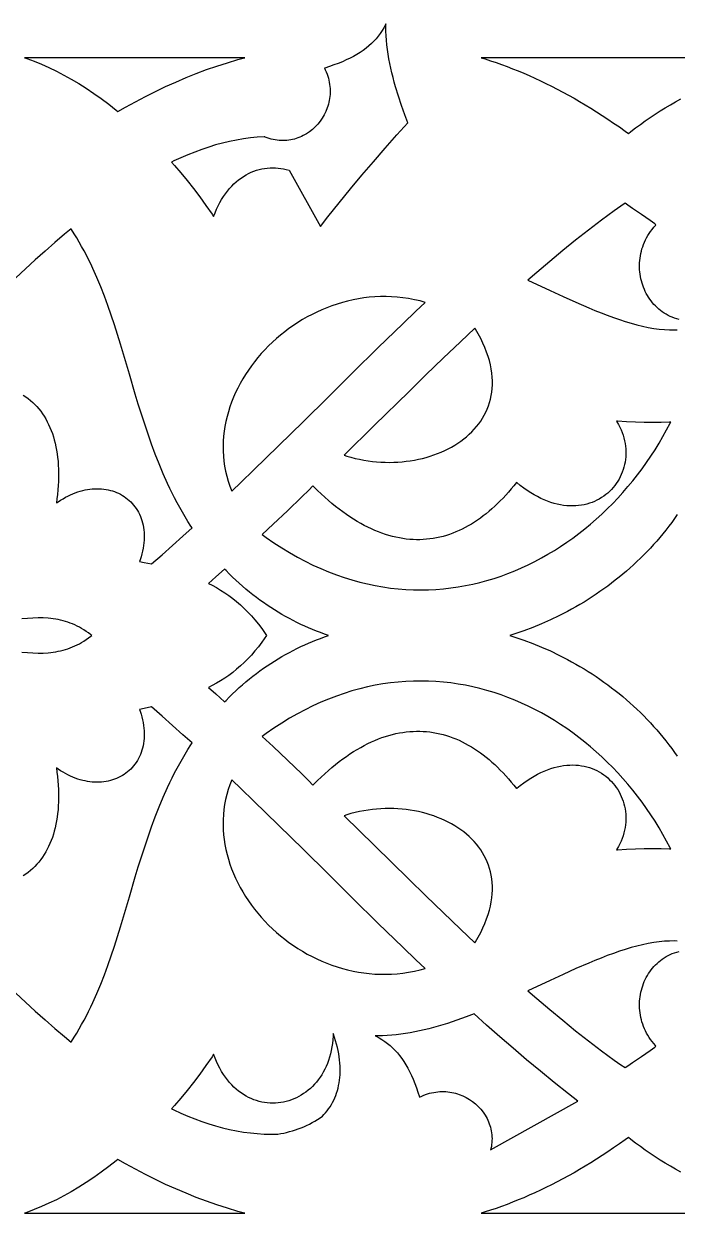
# Model space of a CAD drawing. Extents: x -340 to 340, y -265 to 265.
# Drawn here: x 220.7 to 254.4, y -214.8 to -153.5 of the extents above; entities that cross this region are included whole.
import ezdxf

# ---------------------------------------------------------------- set-up
doc = ezdxf.new("R2010")
doc.units = 0
doc.layers.add('LAYER_1', color=18, linetype='CONTINUOUS')

msp = doc.modelspace()

# ---------------------------------------------------------------- linework, layer by layer
at = {"layer": 'LAYER_1'}
for points in [[(239.349, -153.452), (239.327, -153.498), (239.245, -153.652), (239.157, -153.801), (239.061, -153.946), (238.959, -154.085), (238.849, -154.22), (238.732, -154.35), (238.607, -154.475), (238.474, -154.595), (238.333, -154.711), (238.185, -154.822), (238.027, -154.929), (237.861, -155.032), (237.687, -155.132), (237.503, -155.227), (237.31, -155.319), (237.108, -155.408), (236.895, -155.494), (236.673, -155.577), (236.44, -155.657), (236.197, -155.734), (236.184, -155.738), (236.228, -155.829), (236.275, -155.936), (236.316, -156.042), (236.353, -156.149), (236.385, -156.256), (236.411, -156.363), (236.434, -156.469), (236.451, -156.575), (236.464, -156.681), (236.473, -156.787), (236.477, -156.891), (236.476, -156.995), (236.472, -157.098), (236.463, -157.2), (236.451, -157.302), (236.434, -157.402), (236.413, -157.5), (236.389, -157.598), (236.361, -157.694), (236.329, -157.79), (236.256, -157.972), (236.17, -158.149), (236.07, -158.317), (235.959, -158.478), (235.837, -158.629), (235.704, -158.77), (235.562, -158.901), (235.41, -159.02), (235.25, -159.127), (235.083, -159.221), (234.995, -159.264), (234.906, -159.302), (234.816, -159.338), (234.724, -159.369), (234.631, -159.397), (234.537, -159.42), (234.441, -159.44), (234.344, -159.456), (234.246, -159.468), (234.148, -159.475), (234.048, -159.478), (233.947, -159.476), (233.846, -159.47), (233.745, -159.459), (233.643, -159.444), (233.541, -159.423), (233.438, -159.398), (233.336, -159.368), (233.234, -159.333), (233.132, -159.292), (233.117, -159.286), (233.077, -159.286), (232.719, -159.307), (232.362, -159.341), (232.004, -159.388), (231.646, -159.448), (231.287, -159.521), (230.929, -159.606), (230.571, -159.703), (230.213, -159.812), (229.854, -159.933), (229.496, -160.065), (229.137, -160.208), (228.779, -160.362), (228.42, -160.526), (228.297, -160.586), (228.451, -160.759), (228.78, -161.143), (229.106, -161.54), (229.43, -161.951), (229.75, -162.377), (230.069, -162.819), (230.385, -163.276), (230.467, -163.399), (230.539, -163.206), (230.616, -163.022), (230.698, -162.845), (230.785, -162.676), (230.877, -162.515), (230.973, -162.361), (231.074, -162.215), (231.178, -162.077), (231.287, -161.946), (231.399, -161.823), (231.515, -161.708), (231.634, -161.6), (231.757, -161.5), (231.881, -161.407), (232.009, -161.322), (232.139, -161.244), (232.271, -161.174), (232.405, -161.112), (232.541, -161.057), (232.678, -161.009), (232.816, -160.969), (232.955, -160.936), (233.095, -160.91), (233.235, -160.892), (233.375, -160.881), (233.515, -160.877), (233.655, -160.88), (233.795, -160.891), (233.934, -160.908), (234.071, -160.932), (234.208, -160.963), (234.357, -161.005), (235.975, -163.911), (236.36, -163.414), (236.939, -162.688), (237.523, -161.971), (238.112, -161.263), (238.706, -160.564), (239.305, -159.872), (239.908, -159.188), (240.478, -158.554), (240.325, -158.152), (240.153, -157.671), (239.994, -157.189), (239.848, -156.708), (239.781, -156.467), (239.718, -156.226), (239.659, -155.985), (239.605, -155.744), (239.555, -155.504), (239.511, -155.263), (239.471, -155.023), (239.436, -154.783), (239.407, -154.543), (239.383, -154.304), (239.366, -154.065), (239.354, -153.827), (239.349, -153.589)], [(230.641, -155.631), (231.178, -155.458), (231.717, -155.298), (231.988, -155.223), (232.07, -155.202), (220.712, -155.202), (220.834, -155.243), (221.213, -155.386), (221.593, -155.542), (221.976, -155.713), (222.359, -155.897), (222.744, -156.096), (223.129, -156.309), (223.516, -156.538), (223.902, -156.781), (224.289, -157.04), (224.676, -157.314), (225.062, -157.604), (225.446, -157.908), (225.526, -157.972), (225.919, -157.75), (226.433, -157.469), (226.95, -157.199), (227.47, -156.939), (227.992, -156.691), (228.517, -156.455), (229.044, -156.23), (229.574, -156.017), (230.106, -155.818)], [(240.903, -168.27), (241.377, -167.82), (241.114, -167.749), (240.819, -167.682), (240.525, -167.628), (240.232, -167.585), (239.94, -167.553), (239.648, -167.533), (239.358, -167.524), (239.07, -167.526), (238.783, -167.538), (238.497, -167.561), (238.214, -167.595), (237.933, -167.638), (237.655, -167.691), (237.379, -167.753), (237.106, -167.825), (236.837, -167.906), (236.57, -167.996), (236.307, -168.095), (236.048, -168.202), (235.792, -168.318), (235.541, -168.441), (235.294, -168.572), (235.052, -168.711), (234.814, -168.857), (234.582, -169.01), (234.354, -169.17), (234.132, -169.337), (233.916, -169.51), (233.706, -169.689), (233.501, -169.875), (233.303, -170.066), (233.112, -170.262), (232.927, -170.464), (232.749, -170.671), (232.578, -170.883), (232.414, -171.099), (232.258, -171.319), (232.11, -171.544), (231.97, -171.772), (231.838, -172.004), (231.714, -172.24), (231.599, -172.478), (231.493, -172.719), (231.396, -172.964), (231.308, -173.21), (231.229, -173.459), (231.16, -173.709), (231.1, -173.962), (231.051, -174.216), (231.012, -174.471), (230.983, -174.727), (230.964, -174.985), (230.957, -175.243), (230.96, -175.501), (230.974, -175.759), (231, -176.018), (231.037, -176.276), (231.086, -176.535), (231.147, -176.792), (231.22, -177.049), (231.306, -177.305), (231.402, -177.555), (231.885, -177.096), (232.532, -176.474), (233.818, -175.224), (235.095, -173.967), (236.371, -172.705), (237.651, -171.439), (238.94, -170.171), (240.244, -168.904)], [(244.788, -172.631), (244.817, -172.447), (244.837, -172.26), (244.847, -172.068), (244.847, -171.871), (244.837, -171.671), (244.816, -171.466), (244.785, -171.257), (244.742, -171.044), (244.689, -170.827), (244.623, -170.606), (244.546, -170.381), (244.456, -170.151), (244.354, -169.918), (244.239, -169.681), (244.111, -169.44), (243.97, -169.196), (243.942, -169.151), (243.201, -169.848), (242.299, -170.707), (241.409, -171.566), (240.527, -172.427), (238.762, -174.161), (237.197, -175.704), (237.331, -175.748), (237.549, -175.811), (237.768, -175.868), (237.988, -175.917), (238.209, -175.96), (238.43, -175.995), (238.652, -176.024), (238.873, -176.047), (239.094, -176.062), (239.314, -176.071), (239.534, -176.074), (239.753, -176.07), (239.97, -176.06), (240.186, -176.043), (240.399, -176.02), (240.611, -175.991), (240.821, -175.956), (241.028, -175.915), (241.232, -175.868), (241.433, -175.815), (241.63, -175.756), (241.824, -175.692), (242.014, -175.621), (242.2, -175.546), (242.382, -175.464), (242.559, -175.378), (242.732, -175.286), (242.899, -175.189), (243.061, -175.086), (243.217, -174.979), (243.368, -174.866), (243.513, -174.749), (243.651, -174.627), (243.783, -174.5), (243.908, -174.368), (244.027, -174.232), (244.138, -174.092), (244.242, -173.946), (244.339, -173.797), (244.427, -173.643), (244.508, -173.485), (244.581, -173.323), (244.646, -173.156), (244.702, -172.985), (244.749, -172.81)], [(236.395, -181.722), (236.798, -181.876), (237.199, -182.015), (237.6, -182.14), (238.001, -182.251), (238.4, -182.347), (238.799, -182.431), (239.196, -182.5), (239.592, -182.557), (239.987, -182.6), (240.38, -182.63), (240.771, -182.648), (241.161, -182.653), (241.549, -182.646), (241.934, -182.626), (242.318, -182.595), (242.699, -182.552), (243.077, -182.497), (243.453, -182.431), (243.826, -182.354), (244.197, -182.265), (244.564, -182.166), (244.928, -182.056), (245.289, -181.936), (245.646, -181.805), (246, -181.665), (246.349, -181.514), (246.695, -181.354), (247.037, -181.184), (247.375, -181.005), (247.708, -180.816), (248.037, -180.619), (248.361, -180.413), (248.681, -180.198), (248.995, -179.975), (249.304, -179.744), (249.608, -179.505), (249.907, -179.258), (250.2, -179.003), (250.487, -178.741), (250.769, -178.471), (251.045, -178.195), (251.314, -177.912), (251.577, -177.622), (251.834, -177.325), (252.084, -177.022), (252.327, -176.714), (252.563, -176.399), (252.793, -176.078), (253.015, -175.752), (253.23, -175.421), (253.437, -175.085), (253.637, -174.744), (253.828, -174.398), (254.012, -174.047), (254.039, -173.994), (253.969, -173.997), (253.547, -174.009), (253.115, -174.013), (252.673, -174.009), (252.221, -173.998), (251.759, -173.977), (251.288, -173.947), (251.24, -173.943), (251.265, -173.982), (251.344, -174.118), (251.415, -174.256), (251.479, -174.395), (251.535, -174.534), (251.583, -174.674), (251.625, -174.815), (251.659, -174.955), (251.686, -175.096), (251.706, -175.236), (251.719, -175.376), (251.725, -175.515), (251.724, -175.653), (251.717, -175.79), (251.703, -175.926), (251.683, -176.06), (251.657, -176.192), (251.624, -176.322), (251.586, -176.45), (251.541, -176.576), (251.491, -176.699), (251.434, -176.819), (251.373, -176.936), (251.305, -177.05), (251.233, -177.161), (251.155, -177.267), (251.072, -177.37), (250.984, -177.469), (250.891, -177.564), (250.793, -177.654), (250.69, -177.739), (250.583, -177.819), (250.471, -177.894), (250.355, -177.964), (250.235, -178.029), (250.111, -178.087), (249.982, -178.14), (249.85, -178.186), (249.715, -178.226), (249.575, -178.259), (249.433, -178.285), (249.287, -178.305), (249.139, -178.317), (248.987, -178.322), (248.833, -178.319), (248.676, -178.309), (248.516, -178.291), (248.355, -178.264), (248.191, -178.23), (248.025, -178.187), (247.857, -178.136), (247.688, -178.075), (247.517, -178.007), (247.344, -177.929), (247.17, -177.842), (246.994, -177.745), (246.818, -177.639), (246.64, -177.524), (246.461, -177.398), (246.281, -177.263), (246.101, -177.118), (246.083, -177.102), (246.079, -177.106), (245.945, -177.277), (245.809, -177.442), (245.672, -177.604), (245.534, -177.76), (245.393, -177.912), (245.252, -178.059), (245.109, -178.201), (244.964, -178.338), (244.818, -178.471), (244.671, -178.599), (244.522, -178.721), (244.372, -178.839), (244.221, -178.951), (244.068, -179.059), (243.914, -179.161), (243.759, -179.258), (243.602, -179.35), (243.444, -179.437), (243.284, -179.518), (243.124, -179.594), (242.962, -179.664), (242.799, -179.729), (242.634, -179.788), (242.469, -179.841), (242.302, -179.889), (242.134, -179.932), (241.966, -179.968), (241.796, -179.999), (241.625, -180.023), (241.453, -180.042), (241.28, -180.055), (241.107, -180.062), (240.932, -180.062), (240.757, -180.057), (240.581, -180.046), (240.404, -180.028), (240.227, -180.004), (240.049, -179.974), (239.87, -179.938), (239.69, -179.896), (239.511, -179.847), (239.33, -179.792), (239.149, -179.731), (238.968, -179.663), (238.786, -179.589), (238.603, -179.509), (238.42, -179.422), (238.237, -179.329), (238.054, -179.229), (237.87, -179.123), (237.685, -179.01), (237.5, -178.891), (237.315, -178.765), (237.13, -178.633), (236.944, -178.494), (236.758, -178.348), (236.572, -178.195), (236.385, -178.036), (236.198, -177.87), (236.011, -177.698), (235.823, -177.518), (235.635, -177.332), (235.59, -177.285), (235.376, -177.5), (235.012, -177.858), (234.274, -178.568), (233.532, -179.267), (232.971, -179.794), (233.178, -179.946), (233.579, -180.223), (233.98, -180.484), (234.383, -180.729), (234.785, -180.958), (235.188, -181.172), (235.59, -181.37), (235.993, -181.554)], [(230.574, -181.986), (230.199, -182.313), (230.396, -182.415), (230.613, -182.536), (230.827, -182.665), (231.039, -182.801), (231.247, -182.945), (231.451, -183.097), (231.652, -183.258), (231.849, -183.427), (232.043, -183.606), (232.232, -183.795), (232.417, -183.993), (232.598, -184.201), (232.775, -184.42), (232.947, -184.65), (233.192, -185.002), (232.947, -185.354), (232.775, -185.584), (232.598, -185.803), (232.417, -186.011), (232.232, -186.209), (232.043, -186.398), (231.849, -186.576), (231.652, -186.746), (231.451, -186.907), (231.247, -187.059), (231.039, -187.203), (230.827, -187.339), (230.613, -187.467), (230.396, -187.589), (230.199, -187.691), (230.574, -188.018), (231.034, -188.428), (231.11, -188.348), (231.277, -188.179), (231.445, -188.014), (231.615, -187.852), (231.787, -187.694), (231.96, -187.54), (232.136, -187.39), (232.314, -187.243), (232.493, -187.1), (232.674, -186.961), (232.856, -186.826), (233.041, -186.694), (233.226, -186.566), (233.414, -186.442), (233.603, -186.321), (233.793, -186.204), (233.985, -186.09), (234.178, -185.98), (234.372, -185.874), (234.568, -185.771), (234.765, -185.672), (234.964, -185.576), (235.163, -185.484), (235.364, -185.395), (235.566, -185.31), (235.769, -185.228), (235.972, -185.15), (236.178, -185.075), (236.393, -185.002), (236.178, -184.929), (235.972, -184.854), (235.769, -184.776), (235.566, -184.694), (235.364, -184.609), (235.163, -184.52), (234.964, -184.428), (234.765, -184.332), (234.568, -184.233), (234.372, -184.13), (234.178, -184.024), (233.985, -183.914), (233.793, -183.8), (233.603, -183.683), (233.414, -183.563), (233.226, -183.438), (233.041, -183.31), (232.856, -183.178), (232.674, -183.043), (232.493, -182.904), (232.314, -182.761), (232.136, -182.614), (231.96, -182.464), (231.787, -182.31), (231.615, -182.152), (231.445, -181.99), (231.277, -181.825), (231.11, -181.656), (231.035, -181.576)], [(248.037, -189.385), (247.708, -189.188), (247.375, -188.999), (247.037, -188.82), (246.695, -188.65), (246.349, -188.49), (246, -188.339), (245.646, -188.199), (245.289, -188.068), (244.928, -187.948), (244.564, -187.838), (244.197, -187.739), (243.826, -187.65), (243.453, -187.573), (243.077, -187.507), (242.699, -187.452), (242.318, -187.409), (241.934, -187.378), (241.549, -187.358), (241.161, -187.351), (240.771, -187.356), (240.38, -187.374), (239.987, -187.404), (239.592, -187.447), (239.196, -187.503), (238.799, -187.573), (238.4, -187.656), (238.001, -187.753), (237.6, -187.864), (237.199, -187.989), (236.798, -188.128), (236.395, -188.282), (235.993, -188.45), (235.59, -188.633), (235.188, -188.832), (234.785, -189.045), (234.383, -189.275), (233.98, -189.52), (233.579, -189.781), (233.178, -190.058), (232.97, -190.21), (233.532, -190.736), (234.274, -191.436), (235.012, -192.146), (235.376, -192.504), (235.59, -192.719), (235.635, -192.673), (235.823, -192.486), (236.011, -192.307), (236.198, -192.134), (236.385, -191.968), (236.572, -191.809), (236.758, -191.656), (236.944, -191.51), (237.13, -191.371), (237.315, -191.239), (237.5, -191.113), (237.685, -190.994), (237.87, -190.881), (238.054, -190.775), (238.237, -190.675), (238.42, -190.582), (238.603, -190.495), (238.786, -190.415), (238.968, -190.341), (239.149, -190.273), (239.33, -190.212), (239.511, -190.157), (239.69, -190.108), (239.87, -190.066), (240.049, -190.03), (240.227, -190), (240.404, -189.976), (240.581, -189.958), (240.757, -189.947), (240.932, -189.942), (241.107, -189.942), (241.28, -189.949), (241.453, -189.962), (241.625, -189.981), (241.796, -190.006), (241.966, -190.036), (242.134, -190.072), (242.302, -190.115), (242.469, -190.163), (242.634, -190.216), (242.799, -190.275), (242.962, -190.34), (243.124, -190.41), (243.284, -190.486), (243.444, -190.567), (243.602, -190.654), (243.759, -190.746), (243.914, -190.843), (244.068, -190.945), (244.221, -191.052), (244.372, -191.165), (244.522, -191.283), (244.671, -191.405), (244.818, -191.533), (244.964, -191.665), (245.109, -191.803), (245.252, -191.945), (245.393, -192.092), (245.534, -192.243), (245.672, -192.4), (245.809, -192.561), (245.945, -192.727), (246.079, -192.897), (246.083, -192.901), (246.101, -192.886), (246.281, -192.74), (246.461, -192.605), (246.64, -192.48), (246.818, -192.364), (246.994, -192.258), (247.17, -192.162), (247.344, -192.075), (247.517, -191.997), (247.688, -191.928), (247.857, -191.868), (248.025, -191.817), (248.191, -191.774), (248.355, -191.739), (248.516, -191.713), (248.676, -191.695), (248.833, -191.684), (248.987, -191.682), (249.138, -191.687), (249.287, -191.699), (249.433, -191.718), (249.575, -191.745), (249.715, -191.778), (249.85, -191.818), (249.982, -191.864), (250.11, -191.917), (250.235, -191.975), (250.355, -192.04), (250.471, -192.11), (250.583, -192.185), (250.69, -192.265), (250.793, -192.35), (250.89, -192.44), (250.984, -192.535), (251.072, -192.634), (251.155, -192.737), (251.233, -192.843), (251.305, -192.954), (251.373, -193.068), (251.434, -193.185), (251.49, -193.305), (251.541, -193.428), (251.585, -193.554), (251.624, -193.682), (251.657, -193.812), (251.683, -193.944), (251.703, -194.078), (251.717, -194.214), (251.724, -194.351), (251.725, -194.489), (251.718, -194.628), (251.705, -194.768), (251.686, -194.908), (251.659, -195.049), (251.624, -195.189), (251.583, -195.33), (251.535, -195.47), (251.478, -195.609), (251.415, -195.748), (251.344, -195.886), (251.265, -196.022), (251.24, -196.061), (251.288, -196.057), (251.759, -196.027), (252.221, -196.006), (252.673, -195.994), (253.115, -195.991), (253.547, -195.995), (253.969, -196.007), (254.039, -196.01), (254.012, -195.957), (253.828, -195.606), (253.637, -195.26), (253.437, -194.919), (253.23, -194.583), (253.015, -194.252), (252.793, -193.926), (252.563, -193.605), (252.327, -193.29), (252.084, -192.982), (251.834, -192.679), (251.577, -192.382), (251.314, -192.092), (251.045, -191.809), (250.769, -191.533), (250.487, -191.263), (250.2, -191.001), (249.907, -190.746), (249.608, -190.499), (249.304, -190.26), (248.995, -190.029), (248.681, -189.806), (248.361, -189.591)], [(231.051, -195.788), (231.1, -196.042), (231.16, -196.295), (231.229, -196.545), (231.308, -196.794), (231.396, -197.041), (231.493, -197.285), (231.599, -197.526), (231.714, -197.765), (231.838, -198), (231.97, -198.232), (232.11, -198.461), (232.258, -198.685), (232.414, -198.906), (232.578, -199.122), (232.749, -199.333), (232.927, -199.54), (233.112, -199.742), (233.303, -199.939), (233.501, -200.13), (233.706, -200.315), (233.916, -200.494), (234.132, -200.667), (234.354, -200.834), (234.582, -200.994), (234.814, -201.147), (235.052, -201.294), (235.294, -201.432), (235.541, -201.563), (235.792, -201.687), (236.048, -201.802), (236.307, -201.909), (236.57, -202.008), (236.837, -202.098), (237.106, -202.179), (237.379, -202.251), (237.655, -202.314), (237.933, -202.367), (238.214, -202.41), (238.497, -202.443), (238.783, -202.466), (239.07, -202.479), (239.358, -202.48), (239.648, -202.471), (239.94, -202.451), (240.232, -202.42), (240.525, -202.377), (240.819, -202.322), (241.114, -202.255), (241.377, -202.184), (240.903, -201.734), (240.244, -201.101), (238.94, -199.833), (237.651, -198.566), (236.371, -197.3), (235.095, -196.038), (233.817, -194.781), (232.532, -193.53), (231.885, -192.909), (231.402, -192.449), (231.306, -192.699), (231.22, -192.955), (231.147, -193.212), (231.086, -193.469), (231.037, -193.728), (231, -193.986), (230.974, -194.245), (230.96, -194.503), (230.957, -194.762), (230.964, -195.019), (230.983, -195.277), (231.012, -195.533)], [(243.201, -200.156), (243.942, -200.853), (243.97, -200.808), (244.111, -200.564), (244.239, -200.323), (244.354, -200.086), (244.456, -199.853), (244.546, -199.623), (244.623, -199.398), (244.689, -199.177), (244.742, -198.96), (244.785, -198.747), (244.816, -198.538), (244.837, -198.333), (244.847, -198.133), (244.847, -197.936), (244.837, -197.744), (244.817, -197.557), (244.788, -197.373), (244.749, -197.194), (244.702, -197.019), (244.646, -196.848), (244.581, -196.681), (244.508, -196.519), (244.427, -196.361), (244.339, -196.207), (244.242, -196.058), (244.138, -195.913), (244.027, -195.772), (243.908, -195.636), (243.783, -195.504), (243.651, -195.377), (243.513, -195.255), (243.368, -195.138), (243.217, -195.025), (243.061, -194.918), (242.899, -194.816), (242.732, -194.718), (242.559, -194.626), (242.382, -194.54), (242.2, -194.458), (242.014, -194.383), (241.824, -194.312), (241.63, -194.248), (241.433, -194.189), (241.232, -194.136), (241.028, -194.089), (240.821, -194.048), (240.611, -194.013), (240.399, -193.984), (240.186, -193.961), (239.97, -193.944), (239.753, -193.934), (239.534, -193.93), (239.314, -193.933), (239.094, -193.942), (238.873, -193.957), (238.652, -193.98), (238.43, -194.009), (238.209, -194.044), (237.988, -194.087), (237.768, -194.136), (237.549, -194.193), (237.331, -194.256), (237.197, -194.3), (238.762, -195.842), (240.527, -197.577), (241.409, -198.438), (242.299, -199.297)], [(238.798, -205.653), (238.844, -205.674), (238.998, -205.756), (239.147, -205.845), (239.292, -205.94), (239.431, -206.043), (239.566, -206.153), (239.695, -206.27), (239.82, -206.395), (239.941, -206.528), (240.057, -206.668), (240.168, -206.817), (240.275, -206.975), (240.378, -207.141), (240.477, -207.315), (240.573, -207.499), (240.665, -207.692), (240.754, -207.895), (240.839, -208.107), (240.922, -208.329), (241.002, -208.562), (241.08, -208.805), (241.084, -208.818), (241.175, -208.774), (241.281, -208.727), (241.388, -208.686), (241.495, -208.649), (241.602, -208.617), (241.708, -208.591), (241.815, -208.568), (241.921, -208.551), (242.027, -208.538), (242.132, -208.529), (242.237, -208.525), (242.341, -208.526), (242.444, -208.53), (242.546, -208.539), (242.647, -208.551), (242.747, -208.568), (242.846, -208.589), (242.943, -208.613), (243.039, -208.641), (243.136, -208.673), (243.318, -208.746), (243.495, -208.832), (243.663, -208.932), (243.824, -209.043), (243.975, -209.165), (244.116, -209.298), (244.247, -209.44), (244.366, -209.592), (244.473, -209.752), (244.567, -209.919), (244.61, -210.007), (244.649, -210.096), (244.684, -210.186), (244.715, -210.277), (244.743, -210.371), (244.767, -210.465), (244.786, -210.561), (244.802, -210.658), (244.814, -210.755), (244.821, -210.854), (244.824, -210.954), (244.822, -211.054), (244.816, -211.155), (244.805, -211.257), (244.79, -211.359), (244.769, -211.461), (244.751, -211.536), (249.257, -209.027), (248.76, -208.642), (248.034, -208.063), (247.317, -207.479), (246.609, -206.89), (245.909, -206.296), (245.218, -205.697), (244.534, -205.094), (243.899, -204.524), (243.497, -204.677), (243.017, -204.849), (242.535, -205.008), (242.054, -205.154), (241.812, -205.221), (241.572, -205.284), (241.331, -205.343), (241.09, -205.397), (240.849, -205.447), (240.609, -205.491), (240.369, -205.531), (240.129, -205.566), (239.889, -205.595), (239.65, -205.619), (239.411, -205.636), (239.172, -205.648), (238.934, -205.653)], [(236.636, -205.54), (236.632, -205.656), (236.619, -205.851), (236.599, -206.041), (236.571, -206.227), (236.537, -206.407), (236.496, -206.582), (236.449, -206.752), (236.396, -206.917), (236.336, -207.077), (236.271, -207.231), (236.2, -207.38), (236.124, -207.523), (236.042, -207.661), (235.956, -207.793), (235.865, -207.919), (235.769, -208.04), (235.669, -208.154), (235.564, -208.263), (235.456, -208.365), (235.344, -208.461), (235.229, -208.551), (235.11, -208.635), (234.989, -208.713), (234.864, -208.784), (234.737, -208.848), (234.608, -208.906), (234.477, -208.958), (234.343, -209.002), (234.208, -209.04), (234.071, -209.072), (233.934, -209.096), (233.795, -209.113), (233.655, -209.123), (233.515, -209.127), (233.375, -209.123), (233.235, -209.112), (233.095, -209.094), (232.955, -209.068), (232.816, -209.035), (232.678, -208.995), (232.541, -208.947), (232.405, -208.892), (232.271, -208.83), (232.139, -208.76), (232.009, -208.682), (231.881, -208.597), (231.757, -208.504), (231.634, -208.404), (231.515, -208.296), (231.399, -208.181), (231.287, -208.058), (231.178, -207.927), (231.074, -207.789), (230.973, -207.643), (230.877, -207.489), (230.785, -207.328), (230.698, -207.159), (230.616, -206.982), (230.539, -206.798), (230.467, -206.605), (230.385, -206.728), (230.069, -207.185), (229.75, -207.626), (229.43, -208.052), (229.106, -208.464), (228.78, -208.861), (228.451, -209.245), (228.297, -209.418), (228.42, -209.478), (228.779, -209.642), (229.137, -209.796), (229.496, -209.939), (229.854, -210.071), (230.213, -210.192), (230.571, -210.301), (230.929, -210.398), (231.287, -210.483), (231.645, -210.556), (232.004, -210.616), (232.361, -210.663), (232.719, -210.697), (233.077, -210.718), (233.436, -210.725), (233.614, -210.723), (233.782, -210.718), (233.927, -210.695), (234.082, -210.665), (234.234, -210.632), (234.386, -210.594), (234.536, -210.551), (234.684, -210.505), (234.831, -210.453), (234.977, -210.398), (235.122, -210.338), (235.265, -210.273), (235.407, -210.204), (235.548, -210.13), (235.687, -210.052), (235.825, -209.969), (235.962, -209.881), (236.081, -209.8), (236.158, -209.718), (236.243, -209.62), (236.323, -209.519), (236.399, -209.415), (236.471, -209.308), (236.538, -209.198), (236.601, -209.085), (236.659, -208.969), (236.713, -208.85), (236.763, -208.729), (236.807, -208.604), (236.848, -208.477), (236.883, -208.347), (236.914, -208.214), (236.939, -208.079), (236.96, -207.94), (236.976, -207.799), (236.987, -207.656), (236.993, -207.509), (236.994, -207.36), (236.99, -207.209), (236.98, -207.055), (236.965, -206.899), (236.944, -206.74), (236.918, -206.578), (236.887, -206.415), (236.85, -206.249), (236.807, -206.081), (236.759, -205.91), (236.704, -205.738), (236.644, -205.563)], [(223.902, -213.223), (223.516, -213.466), (223.129, -213.695), (222.744, -213.908), (222.359, -214.107), (221.975, -214.292), (221.593, -214.462), (221.212, -214.618), (220.833, -214.761), (220.713, -214.802), (232.069, -214.802), (231.988, -214.78), (231.716, -214.706), (231.178, -214.546), (230.641, -214.373), (230.106, -214.186), (229.574, -213.987), (229.044, -213.774), (228.517, -213.55), (227.992, -213.313), (227.47, -213.065), (226.95, -212.805), (226.433, -212.535), (225.919, -212.255), (225.526, -212.032), (225.446, -212.096), (225.062, -212.4), (224.676, -212.69), (224.289, -212.964)]]:
    msp.add_lwpolyline(points, close=True, dxfattribs=at)
for points in [[(256.04, -155.202), (244.26, -155.202), (244.465, -155.265), (244.748, -155.357), (245.032, -155.453), (245.316, -155.554), (245.6, -155.659), (245.886, -155.769), (246.171, -155.884), (246.457, -156.003), (246.744, -156.127), (247.031, -156.256), (247.318, -156.389), (247.606, -156.527), (247.894, -156.67), (248.183, -156.818), (248.473, -156.971), (248.762, -157.129), (249.052, -157.291), (249.343, -157.459), (249.634, -157.631), (249.926, -157.809), (250.218, -157.992), (250.51, -158.18), (250.803, -158.373), (251.096, -158.571), (251.389, -158.775), (251.684, -158.984), (251.854, -159.108), (251.977, -159.01), (252.223, -158.822), (252.472, -158.638), (252.724, -158.459), (252.978, -158.283), (253.236, -158.113), (253.496, -157.946), (253.759, -157.784), (254.025, -157.626), (254.293, -157.472), (254.564, -157.322)], [(254.467, -168.705), (254.348, -168.673), (254.231, -168.635), (254.118, -168.592), (254.008, -168.544), (253.901, -168.492), (253.798, -168.435), (253.698, -168.374), (253.601, -168.308), (253.508, -168.239), (253.418, -168.166), (253.332, -168.089), (253.249, -168.008), (253.17, -167.924), (253.095, -167.837), (253.024, -167.747), (252.956, -167.654), (252.893, -167.559), (252.833, -167.46), (252.777, -167.36), (252.725, -167.257), (252.678, -167.152), (252.634, -167.045), (252.594, -166.936), (252.559, -166.825), (252.528, -166.713), (252.501, -166.6), (252.478, -166.485), (252.459, -166.37), (252.445, -166.253), (252.436, -166.136), (252.431, -166.017), (252.43, -165.899), (252.434, -165.78), (252.443, -165.661), (252.456, -165.541), (252.474, -165.422), (252.497, -165.303), (252.524, -165.184), (252.557, -165.066), (252.594, -164.949), (252.636, -164.833), (252.684, -164.717), (252.736, -164.603), (252.794, -164.49), (252.856, -164.378), (252.924, -164.268), (252.997, -164.16), (253.075, -164.054), (253.159, -163.95), (253.248, -163.849), (253.277, -163.818), (253.214, -163.77), (252.984, -163.6), (252.759, -163.441), (252.535, -163.289), (252.071, -162.979), (251.825, -162.812), (251.681, -162.71), (251.462, -162.863), (251.13, -163.099), (250.798, -163.34), (250.466, -163.586), (249.801, -164.091), (249.136, -164.613), (248.47, -165.152), (247.802, -165.707), (247.133, -166.277), (246.673, -166.678), (247.814, -167.207), (248.489, -167.518), (249.154, -167.818), (249.809, -168.102), (250.131, -168.237), (250.451, -168.365), (250.767, -168.487), (251.08, -168.603), (251.389, -168.71), (251.694, -168.81), (251.996, -168.9), (252.293, -168.982), (252.587, -169.053), (252.875, -169.114), (253.16, -169.164), (253.439, -169.202), (253.713, -169.228), (253.983, -169.242), (254.249, -169.243), (254.377, -169.238)], [(220.654, -172.6), (220.781, -172.688), (220.904, -172.78), (221.023, -172.878), (221.137, -172.98), (221.247, -173.088), (221.352, -173.2), (221.453, -173.318), (221.55, -173.44), (221.641, -173.566), (221.728, -173.698), (221.811, -173.834), (221.888, -173.975), (221.961, -174.121), (222.029, -174.271), (222.092, -174.425), (222.151, -174.584), (222.204, -174.748), (222.253, -174.916), (222.297, -175.088), (222.336, -175.265), (222.37, -175.446), (222.399, -175.632), (222.423, -175.821), (222.443, -176.016), (222.457, -176.214), (222.466, -176.417), (222.471, -176.624), (222.47, -176.836), (222.464, -177.052), (222.454, -177.272), (222.438, -177.496), (222.417, -177.725), (222.391, -177.958), (222.363, -178.169), (222.449, -178.108), (222.575, -178.025), (222.701, -177.948), (222.828, -177.876), (222.955, -177.809), (223.082, -177.748), (223.209, -177.693), (223.336, -177.643), (223.463, -177.598), (223.589, -177.559), (223.715, -177.525), (223.84, -177.497), (223.965, -177.473), (224.089, -177.455), (224.212, -177.442), (224.334, -177.434), (224.454, -177.431), (224.574, -177.433), (224.692, -177.44), (224.808, -177.452), (224.923, -177.469), (225.035, -177.491), (225.146, -177.517), (225.255, -177.548), (225.361, -177.584), (225.465, -177.625), (225.567, -177.67), (225.666, -177.72), (225.762, -177.775), (225.855, -177.833), (225.945, -177.896), (226.032, -177.964), (226.115, -178.036), (226.195, -178.111), (226.272, -178.191), (226.344, -178.275), (226.412, -178.363), (226.477, -178.455), (226.537, -178.55), (226.593, -178.649), (226.644, -178.752), (226.69, -178.858), (226.732, -178.967), (226.77, -179.08), (226.802, -179.195), (226.829, -179.314), (226.851, -179.436), (226.868, -179.561), (226.879, -179.688), (226.885, -179.818), (226.886, -179.951), (226.881, -180.086), (226.87, -180.224), (226.853, -180.364), (226.831, -180.507), (226.802, -180.652), (226.768, -180.799), (226.727, -180.948), (226.681, -181.099), (226.651, -181.184), (226.891, -181.233), (227.263, -181.314), (227.808, -180.842), (228.348, -180.365), (228.886, -179.883), (229.355, -179.457), (229.294, -179.365), (229.143, -179.126), (228.997, -178.886), (228.856, -178.644), (228.719, -178.401), (228.586, -178.156), (228.457, -177.91), (228.332, -177.663), (228.211, -177.414), (228.093, -177.164), (227.869, -176.662), (227.657, -176.155), (227.457, -175.646), (227.267, -175.133), (227.086, -174.619), (226.913, -174.103), (226.746, -173.585), (226.585, -173.068), (226.429, -172.55), (226.124, -171.517), (225.821, -170.491), (225.668, -169.981), (225.512, -169.475), (225.352, -168.973), (225.187, -168.475), (225.015, -167.982), (224.836, -167.495), (224.648, -167.013), (224.45, -166.538), (224.241, -166.069), (224.132, -165.839), (224.02, -165.609), (223.905, -165.382), (223.786, -165.157), (223.663, -164.934), (223.537, -164.713), (223.407, -164.494), (223.273, -164.278), (223.134, -164.064), (223.114, -164.033), (222.78, -164.309), (222.277, -164.737), (221.775, -165.177), (221.273, -165.627), (220.772, -166.087), (220.271, -166.557)], [(254.378, -178.77), (254.236, -178.972), (254.092, -179.171), (253.944, -179.368), (253.792, -179.563), (253.638, -179.755), (253.481, -179.944), (253.32, -180.131), (253.157, -180.315), (252.991, -180.496), (252.822, -180.674), (252.65, -180.85), (252.476, -181.023), (252.298, -181.194), (252.119, -181.361), (251.936, -181.526), (251.751, -181.688), (251.564, -181.847), (251.374, -182.003), (251.182, -182.157), (250.988, -182.307), (250.791, -182.455), (250.592, -182.599), (250.391, -182.741), (250.188, -182.879), (249.983, -183.015), (249.776, -183.147), (249.567, -183.277), (249.356, -183.403), (249.143, -183.527), (248.929, -183.647), (248.712, -183.764), (248.275, -183.989), (247.832, -184.201), (247.383, -184.4), (246.928, -184.586), (246.469, -184.759), (246.005, -184.918), (245.734, -185.002), (246.005, -185.086), (246.469, -185.246), (246.928, -185.418), (247.383, -185.604), (247.832, -185.803), (248.275, -186.015), (248.712, -186.24), (248.929, -186.357), (249.143, -186.477), (249.356, -186.601), (249.567, -186.727), (249.776, -186.857), (249.983, -186.989), (250.188, -187.125), (250.391, -187.263), (250.592, -187.405), (250.791, -187.55), (250.988, -187.697), (251.182, -187.847), (251.374, -188.001), (251.564, -188.157), (251.751, -188.316), (251.936, -188.478), (252.119, -188.643), (252.298, -188.81), (252.476, -188.981), (252.65, -189.154), (252.822, -189.33), (252.991, -189.508), (253.157, -189.689), (253.321, -189.873), (253.481, -190.06), (253.638, -190.249), (253.793, -190.441), (253.944, -190.636), (254.092, -190.833), (254.237, -191.032), (254.378, -191.234)], [(220.584, -185.856), (220.865, -185.884), (221.142, -185.902), (221.414, -185.91), (221.68, -185.907), (221.944, -185.891), (222.072, -185.878), (222.2, -185.862), (222.327, -185.842), (222.453, -185.819), (222.578, -185.791), (222.702, -185.76), (222.825, -185.725), (222.947, -185.686), (223.068, -185.643), (223.189, -185.596), (223.309, -185.544), (223.427, -185.487), (223.546, -185.426), (223.663, -185.359), (223.78, -185.288), (223.897, -185.212), (224.013, -185.13), (224.128, -185.043), (224.18, -185.002), (224.128, -184.961), (224.013, -184.873), (223.897, -184.792), (223.78, -184.716), (223.663, -184.644), (223.546, -184.578), (223.428, -184.517), (223.309, -184.46), (223.189, -184.408), (223.068, -184.361), (222.947, -184.318), (222.825, -184.279), (222.702, -184.244), (222.578, -184.213), (222.453, -184.185), (222.327, -184.162), (222.2, -184.142), (222.072, -184.126), (221.944, -184.113), (221.68, -184.097), (221.414, -184.094), (221.142, -184.102), (220.865, -184.12), (220.584, -184.148)], [(220.271, -203.447), (220.772, -203.917), (221.273, -204.377), (221.775, -204.827), (222.277, -205.267), (222.78, -205.695), (223.114, -205.971), (223.134, -205.94), (223.273, -205.726), (223.407, -205.51), (223.537, -205.291), (223.663, -205.07), (223.786, -204.847), (223.905, -204.622), (224.02, -204.395), (224.132, -204.165), (224.241, -203.935), (224.45, -203.466), (224.648, -202.991), (224.836, -202.509), (225.015, -202.022), (225.187, -201.529), (225.352, -201.031), (225.512, -200.529), (225.668, -200.023), (225.821, -199.513), (226.124, -198.487), (226.429, -197.454), (226.585, -196.936), (226.746, -196.419), (226.913, -195.902), (227.086, -195.385), (227.267, -194.871), (227.457, -194.358), (227.657, -193.849), (227.869, -193.342), (228.093, -192.84), (228.211, -192.59), (228.332, -192.341), (228.457, -192.094), (228.586, -191.848), (228.719, -191.603), (228.856, -191.36), (228.997, -191.118), (229.143, -190.878), (229.294, -190.639), (229.355, -190.546), (228.886, -190.121), (228.348, -189.639), (227.808, -189.162), (227.263, -188.69), (226.891, -188.772), (226.651, -188.82), (226.681, -188.905), (226.727, -189.056), (226.768, -189.205), (226.802, -189.352), (226.831, -189.497), (226.853, -189.64), (226.87, -189.78), (226.881, -189.918), (226.886, -190.053), (226.885, -190.186), (226.879, -190.316), (226.868, -190.444), (226.851, -190.568), (226.829, -190.69), (226.802, -190.809), (226.77, -190.925), (226.732, -191.037), (226.691, -191.147), (226.644, -191.253), (226.593, -191.355), (226.537, -191.454), (226.477, -191.55), (226.412, -191.641), (226.344, -191.729), (226.272, -191.813), (226.195, -191.893), (226.115, -191.969), (226.032, -192.04), (225.945, -192.108), (225.855, -192.171), (225.762, -192.23), (225.666, -192.284), (225.567, -192.334), (225.466, -192.379), (225.361, -192.42), (225.255, -192.456), (225.146, -192.487), (225.036, -192.513), (224.923, -192.535), (224.808, -192.552), (224.692, -192.564), (224.574, -192.571), (224.455, -192.573), (224.334, -192.57), (224.212, -192.562), (224.089, -192.549), (223.965, -192.531), (223.841, -192.508), (223.715, -192.479), (223.589, -192.445), (223.463, -192.406), (223.336, -192.361), (223.209, -192.311), (223.082, -192.256), (222.955, -192.195), (222.828, -192.128), (222.701, -192.056), (222.575, -191.979), (222.449, -191.896), (222.364, -191.835), (222.391, -192.046), (222.417, -192.279), (222.438, -192.508), (222.454, -192.732), (222.465, -192.953), (222.471, -193.168), (222.471, -193.38), (222.467, -193.587), (222.457, -193.79), (222.443, -193.989), (222.424, -194.183), (222.399, -194.373), (222.37, -194.558), (222.336, -194.739), (222.297, -194.916), (222.253, -195.088), (222.205, -195.256), (222.151, -195.42), (222.093, -195.579), (222.029, -195.733), (221.961, -195.884), (221.888, -196.029), (221.811, -196.17), (221.728, -196.306), (221.641, -196.438), (221.55, -196.565), (221.453, -196.687), (221.352, -196.804), (221.247, -196.916), (221.137, -197.024), (221.023, -197.126), (220.904, -197.224), (220.781, -197.316), (220.654, -197.404)], [(254.378, -200.766), (254.249, -200.761), (253.983, -200.762), (253.714, -200.776), (253.439, -200.802), (253.16, -200.84), (252.875, -200.89), (252.587, -200.951), (252.293, -201.022), (251.996, -201.104), (251.694, -201.194), (251.389, -201.294), (251.08, -201.401), (250.767, -201.517), (250.451, -201.639), (250.131, -201.768), (249.809, -201.902), (249.154, -202.186), (248.489, -202.486), (247.814, -202.798), (246.673, -203.327), (247.133, -203.727), (247.802, -204.297), (248.47, -204.852), (249.136, -205.391), (249.801, -205.913), (250.466, -206.418), (250.798, -206.664), (251.13, -206.905), (251.462, -207.141), (251.681, -207.294), (251.825, -207.193), (252.071, -207.025), (252.535, -206.716), (252.759, -206.563), (252.984, -206.404), (253.214, -206.235), (253.277, -206.185), (253.248, -206.155), (253.159, -206.053), (253.075, -205.949), (252.997, -205.843), (252.924, -205.735), (252.856, -205.625), (252.793, -205.514), (252.736, -205.401), (252.684, -205.287), (252.636, -205.171), (252.594, -205.055), (252.556, -204.937), (252.524, -204.819), (252.496, -204.701), (252.474, -204.582), (252.456, -204.462), (252.442, -204.343), (252.434, -204.224), (252.43, -204.105), (252.43, -203.986), (252.436, -203.868), (252.445, -203.751), (252.459, -203.634), (252.478, -203.518), (252.5, -203.404), (252.527, -203.29), (252.559, -203.178), (252.594, -203.068), (252.634, -202.959), (252.677, -202.852), (252.725, -202.747), (252.777, -202.644), (252.833, -202.544), (252.892, -202.445), (252.956, -202.35), (253.024, -202.257), (253.095, -202.167), (253.17, -202.08), (253.249, -201.996), (253.331, -201.915), (253.417, -201.838), (253.507, -201.765), (253.601, -201.695), (253.697, -201.63), (253.798, -201.569), (253.901, -201.512), (254.008, -201.46), (254.118, -201.412), (254.231, -201.369), (254.347, -201.331), (254.466, -201.299)], [(254.564, -212.682), (254.293, -212.532), (254.025, -212.378), (253.759, -212.22), (253.496, -212.058), (253.236, -211.892), (252.978, -211.721), (252.724, -211.546), (252.472, -211.366), (252.223, -211.182), (251.977, -210.994), (251.854, -210.896), (251.684, -211.021), (251.39, -211.229), (251.096, -211.433), (250.803, -211.631), (250.51, -211.824), (250.218, -212.012), (249.926, -212.195), (249.634, -212.373), (249.343, -212.545), (249.053, -212.713), (248.763, -212.876), (248.473, -213.033), (248.184, -213.186), (247.895, -213.334), (247.606, -213.477), (247.319, -213.615), (247.031, -213.749), (246.744, -213.877), (246.458, -214.001), (246.171, -214.12), (245.886, -214.235), (245.601, -214.345), (245.316, -214.45), (245.032, -214.551), (244.748, -214.647), (244.465, -214.739), (244.262, -214.802), (256.04, -214.802)]]:
    msp.add_lwpolyline(points, dxfattribs=at)

doc.saveas('drawing.dxf')
